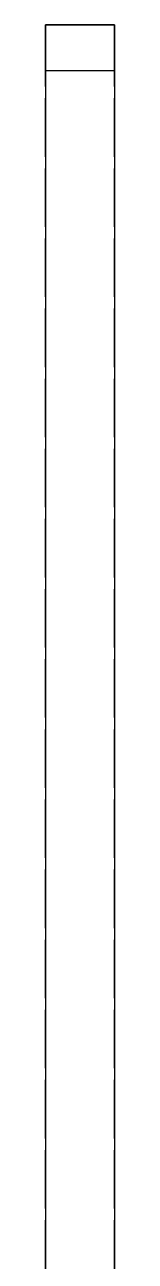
# Model space of a CAD drawing. Header units: millimetres. Extents: x -13 to 147, y -140 to 87.
# Drawn here: x 141.25 to 142.76, y -37.37 to -10.5 of the extents above; entities that cross this region are included whole.
import ezdxf

# ---------------------------------------------------------------- set-up
doc = ezdxf.new("R2010")
doc.units = ezdxf.units.MM
doc.linetypes.add('DASHED', pattern=[1.524, 1.27, -0.254])
doc.layers.add('HIDDEN', color=8, linetype='DASHED')
doc.layers.add('VISIBLE', color=7, linetype='CONTINUOUS')

msp = doc.modelspace()

# ---------------------------------------------------------------- linework, layer by layer
at = {"layer": 'HIDDEN'}
for points in [[(142.76, -10.5), (141.25, -10.5)], [(141.25, -11.5), (141.25, -11.48413), (141.25, -11.46825), (141.25, -11.45238), (141.25, -11.43651), (141.25, -11.42063), (141.25, -11.40476), (141.25, -11.38889), (141.25, -11.37302), (141.25, -11.35714), (141.25, -11.34127), (141.25, -11.3254), (141.25, -11.30952), (141.25, -11.29365), (141.25, -11.27778), (141.25, -11.2619), (141.25, -11.24603), (141.25, -11.23016), (141.25, -11.21429), (141.25, -11.19841), (141.25, -11.18254), (141.25, -11.16667), (141.25, -11.15079), (141.25, -11.13492), (141.25, -11.11905), (141.25, -11.10317), (141.25, -11.0873), (141.25, -11.07143), (141.25, -11.05556), (141.25, -11.03968), (141.25, -11.02381), (141.25, -11.00794), (141.25, -10.99206), (141.25, -10.97619), (141.25, -10.96032), (141.25, -10.94444), (141.25, -10.92857), (141.25, -10.9127), (141.25, -10.89683), (141.25, -10.88095), (141.25, -10.86508), (141.25, -10.84921), (141.25, -10.83333), (141.25, -10.81746), (141.25, -10.80159), (141.25, -10.78571), (141.25, -10.76984), (141.25, -10.75397), (141.25, -10.7381), (141.25, -10.72222), (141.25, -10.70635), (141.25, -10.69048), (141.25, -10.6746), (141.25, -10.65873), (141.25, -10.64286), (141.25, -10.62698), (141.25, -10.61111), (141.25, -10.59524), (141.25, -10.57937), (141.25, -10.56349), (141.25, -10.54762), (141.25, -10.53175), (141.25, -10.51587), (141.25, -10.5)], [(142.76, -11.5), (142.76, -11.48413), (142.76, -11.46825), (142.76, -11.45238), (142.76, -11.43651), (142.76, -11.42063), (142.76, -11.40476), (142.76, -11.38889), (142.76, -11.37302), (142.76, -11.35714), (142.76, -11.34127), (142.76, -11.3254), (142.76, -11.30952), (142.76, -11.29365), (142.76, -11.27778), (142.76, -11.2619), (142.76, -11.24603), (142.76, -11.23016), (142.76, -11.21429), (142.76, -11.19841), (142.76, -11.18254), (142.76, -11.16667), (142.76, -11.15079), (142.76, -11.13492), (142.76, -11.11905), (142.76, -11.10317), (142.76, -11.0873), (142.76, -11.07143), (142.76, -11.05556), (142.76, -11.03968), (142.76, -11.02381), (142.76, -11.00794), (142.76, -10.99206), (142.76, -10.97619), (142.76, -10.96032), (142.76, -10.94444), (142.76, -10.92857), (142.76, -10.9127), (142.76, -10.89683), (142.76, -10.88095), (142.76, -10.86508), (142.76, -10.84921), (142.76, -10.83333), (142.76, -10.81746), (142.76, -10.80159), (142.76, -10.78571), (142.76, -10.76984), (142.76, -10.75397), (142.76, -10.7381), (142.76, -10.72222), (142.76, -10.70635), (142.76, -10.69048), (142.76, -10.6746), (142.76, -10.65873), (142.76, -10.64286), (142.76, -10.62698), (142.76, -10.61111), (142.76, -10.59524), (142.76, -10.57937), (142.76, -10.56349), (142.76, -10.54762), (142.76, -10.53175), (142.76, -10.51587), (142.76, -10.5)], [(141.25, -117), (141.25, -11.5)], [(142.76, -11.5), (141.25, -11.5)], [(142.76, -117), (142.76, -11.5)]]:
    msp.add_lwpolyline(points, dxfattribs=at)
at = {"layer": 'VISIBLE'}
for points in [[(142.76, -10.5), (141.25, -10.5)], [(141.25, -10.5), (141.25, -10.51587), (141.25, -10.53175), (141.25, -10.54762), (141.25, -10.56349), (141.25, -10.57937), (141.25, -10.59524), (141.25, -10.61111), (141.25, -10.62698), (141.25, -10.64286), (141.25, -10.65873), (141.25, -10.6746), (141.25, -10.69048), (141.25, -10.70635), (141.25, -10.72222), (141.25, -10.7381), (141.25, -10.75397), (141.25, -10.76984), (141.25, -10.78571), (141.25, -10.80159), (141.25, -10.81746), (141.25, -10.83333), (141.25, -10.84921), (141.25, -10.86508), (141.25, -10.88095), (141.25, -10.89683), (141.25, -10.9127), (141.25, -10.92857), (141.25, -10.94444), (141.25, -10.96032), (141.25, -10.97619), (141.25, -10.99206), (141.25, -11.00794), (141.25, -11.02381), (141.25, -11.03968), (141.25, -11.05556), (141.25, -11.07143), (141.25, -11.0873), (141.25, -11.10317), (141.25, -11.11905), (141.25, -11.13492), (141.25, -11.15079), (141.25, -11.16667), (141.25, -11.18254), (141.25, -11.19841), (141.25, -11.21429), (141.25, -11.23016), (141.25, -11.24603), (141.25, -11.2619), (141.25, -11.27778), (141.25, -11.29365), (141.25, -11.30952), (141.25, -11.3254), (141.25, -11.34127), (141.25, -11.35714), (141.25, -11.37302), (141.25, -11.38889), (141.25, -11.40476), (141.25, -11.42063), (141.25, -11.43651), (141.25, -11.45238), (141.25, -11.46825), (141.25, -11.48413), (141.25, -11.5)], [(141.25, -10.5), (142.76, -10.5)], [(142.76, -10.5), (142.76, -10.51587), (142.76, -10.53175), (142.76, -10.54762), (142.76, -10.56349), (142.76, -10.57937), (142.76, -10.59524), (142.76, -10.61111), (142.76, -10.62698), (142.76, -10.64286), (142.76, -10.65873), (142.76, -10.6746), (142.76, -10.69048), (142.76, -10.70635), (142.76, -10.72222), (142.76, -10.7381), (142.76, -10.75397), (142.76, -10.76984), (142.76, -10.78571), (142.76, -10.80159), (142.76, -10.81746), (142.76, -10.83333), (142.76, -10.84921), (142.76, -10.86508), (142.76, -10.88095), (142.76, -10.89683), (142.76, -10.9127), (142.76, -10.92857), (142.76, -10.94444), (142.76, -10.96032), (142.76, -10.97619), (142.76, -10.99206), (142.76, -11.00794), (142.76, -11.02381), (142.76, -11.03968), (142.76, -11.05556), (142.76, -11.07143), (142.76, -11.0873), (142.76, -11.10317), (142.76, -11.11905), (142.76, -11.13492), (142.76, -11.15079), (142.76, -11.16667), (142.76, -11.18254), (142.76, -11.19841), (142.76, -11.21429), (142.76, -11.23016), (142.76, -11.24603), (142.76, -11.2619), (142.76, -11.27778), (142.76, -11.29365), (142.76, -11.30952), (142.76, -11.3254), (142.76, -11.34127), (142.76, -11.35714), (142.76, -11.37302), (142.76, -11.38889), (142.76, -11.40476), (142.76, -11.42063), (142.76, -11.43651), (142.76, -11.45238), (142.76, -11.46825), (142.76, -11.48413), (142.76, -11.5)], [(141.25, -11.5), (141.25, -117)], [(142.76, -11.5), (141.25, -11.5)], [(142.76, -11.5), (142.76, -117)]]:
    msp.add_lwpolyline(points, dxfattribs=at)

doc.saveas('drawing.dxf')
